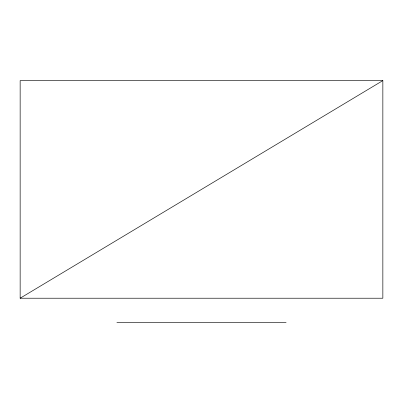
<?xml version="1.0" encoding="UTF-8"?>
<svg xmlns="http://www.w3.org/2000/svg" width="403" height="403" viewBox="0 0 403 403"><rect width="100%" height="100%" fill="white"/><g stroke="black" fill="none" stroke-linecap="round" stroke-linejoin="round"><path stroke-width="0.6" d="M20.15 298.22L382.85 80.6L382.85 298.22L20.15 298.22L20.15 80.6L382.85 80.6M116.87 322.4L286.13 322.4"/></g></svg>
